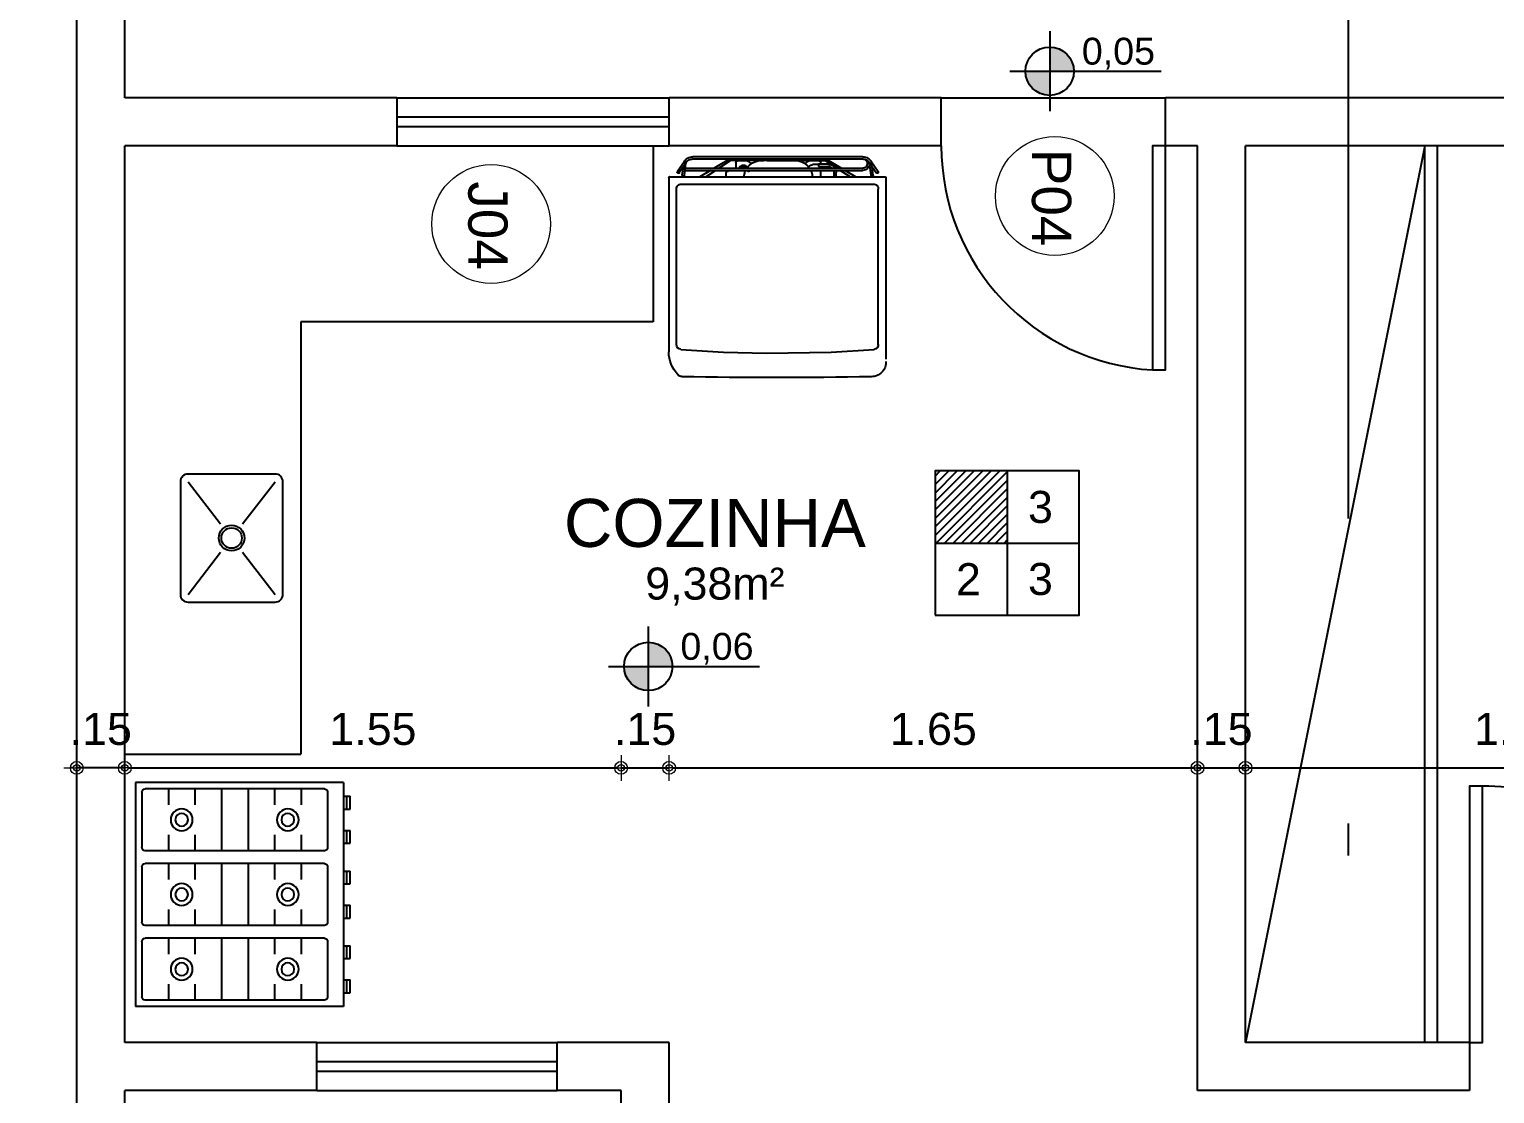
# Model space of a CAD drawing. Header units: millimetres. Extents: x 1540 to 1603, y 509.1 to 598.2.
# Drawn here: x 1545.459 to 1550.036, y 543.748 to 547.072 of the extents above; entities that cross this region are included whole.
import ezdxf
from ezdxf.enums import TextEntityAlignment as Align

# ---------------------------------------------------------------- set-up
doc = ezdxf.new("R2010")
doc.units = ezdxf.units.MM
doc.linetypes.add('DASHDOT2', pattern=[12.7, 6.35, -3.175, 0, -3.175])
for name, color, linetype in [('01', 4, 'Continuous'), ('02', 2, 'Continuous'), ('A-PEN-08', 8, 'Continuous'), ('A-PEN-B', 5, 'Continuous'), ('A-PEN-C', 4, 'Continuous'), ('A-PEN-G', 3, 'Continuous'), ('A-PEN-M', 6, 'Continuous'), ('A-PEN-R', 1, 'Continuous'), ('BANHEIRO', 6, 'Continuous'), ('COZINHA', 6, 'Continuous'), ('L-Texto', 30, 'Continuous'), ('NIVEIS', 1, 'Continuous')]:
    doc.layers.add(name, color=color, linetype=linetype)
doc.layers.add('BLOCOS', color=4, linetype='Continuous', lineweight=9)
doc.layers.add('COTAS', color=53, linetype='Continuous', lineweight=9)
doc.styles.add('CARIMBO_DADOS', font='arial.ttf', dxfattribs={"height": 0.1})
doc.styles.add('REGUA80', font='arial.ttf', dxfattribs={"height": 1})
doc.styles.add('T20', font='PORT2', dxfattribs={"height": 0.2})
doc.styles.add('TEXT', font='arial.ttf')
doc.dimstyles.new('COTAS_EXTERNAS', dxfattribs={"dimtxt": 0.1, "dimasz": 0.01, "dimexe": 0, "dimexo": 0, "dimgap": 0.07, "dimtad": 1, "dimzin": 5, "dimdsep": 46, "dimtxsty": 'CARIMBO_DADOS', "dimblk1": 'CIRCULOS', "dimblk2": 'CIRCULOS', "dimsah": 1, "dimcen": 0, "dimse1": 1, "dimse2": 1, "dimclrd": 8, "dimclre": 8, "dimclrt": 230, "dimadec": 0, "dimazin": 0, "dimtfac": 100, "dimtix": 1, "dimtmove": 2, "dimatfit": 3, "dimldrblk": 'CIRCULOS', "dimfxl": 1, "dimtolj": 1, "dimtzin": 5, "dimarcsym": 0})
doc.dimstyles.get("Standard").update_dxf_attribs({"dimtxt": 0.18, "dimasz": 0.18, "dimexe": 0.18, "dimexo": 0.0625, "dimgap": 0.09, "dimtad": 0, "dimtih": 1, "dimtoh": 1, "dimdec": 4, "dimzin": 0, "dimdsep": 46, "dimtxsty": 'Standard', "dimcen": 0.09, "dimadec": 0, "dimazin": 0, "dimtfac": 1, "dimtdec": 4, "dimtofl": 0, "dimtmove": 0, "dimatfit": 3, "dimfxl": 1, "dimtolj": 1, "dimtzin": 0, "dimarcsym": 0})

# ---------------------------------------------------------------- blocks, each defined once
blk = doc.blocks.new('BRA31TDp')
for p, q in [((0.6752, 0.7629), (0.6704, 0.7634)), ((0.6799, 0.762), (0.6752, 0.7629)), ((0.0568, 0.7392), (0.0568, 0.7407)), ((0.0805, 0.716), (0.0814, 0.7156)), ((0.1803, 0.7137), (0.1812, 0.7156)), ((0.1803, 0.7085), (0.1803, 0.7137)), ((0.4901, 0.7279), (0.4844, 0.726)), ((0.6842, 0.7605), (0.6799, 0.762)), ((0.6884, 0.7586), (0.6842, 0.7605)), ((0.6922, 0.7558), (0.6884, 0.7586)), ((0.6955, 0.7525), (0.6922, 0.7558)), ((0.6984, 0.7492), (0.6955, 0.7525)), ((0.7016, 0.7433), (0.6984, 0.7492)), ((0.7007, 0.7449), (0.7007, 0.7449)), ((0.7016, 0.7433), (0.7235, 0.7118)), ((0.4915, 0.6995), (0.4911, 0.7009)), ((0.492, 0.6981), (0.4915, 0.6995)), ((0.492, 0.6966), (0.492, 0.6981)), ((0.4931, 0.6933), (0.492, 0.6966)), ((0.4925, 0.6952), (0.4925, 0.6952)), ((0.7537, 0.691), (0.7537, 0.103)), ((0, 0.103), (0, 0.0628)), ((0.0265, 0.1115), (0.0265, 0.1115)), ((0.0265, 0.111), (0.0265, 0.1115)), ((0.7537, 0.103), (0.7537, 0.0864)), ((0, 0.0628), (0, 0.0623)), ((0, 0.0628), (0, 0.0628)), ((0, 0.0628), (0, 0.0604)), ((0.1903, 0.0855), (0.0412, 0.0949)), ((0.4144, 0.0822), (0.1903, 0.0855)), ((0.5635, 0.0855), (0.4144, 0.0822)), ((0.7121, 0.0949), (0.5635, 0.0855))]:
    blk.add_line(p, q)
for points in [[(0.0805, 0.7634), (0.0805, 0.7634), (0.0757, 0.7629), (0.071, 0.762), (0.0667, 0.7605), (0.063, 0.7582), (0.0592, 0.7558), (0.0559, 0.7525), (0.053, 0.7487), (0.0506, 0.7444)], [(0.0805, 0.7634), (0.6704, 0.7634)], [(0.053, 0.7487), (0.0275, 0.7118)], [(0.0483, 0.7284), (0.0341, 0.708)], [(0.044, 0.6995), (0.0502, 0.743)], [(0.0506, 0.7444), (0.0506, 0.7444), (0.0502, 0.744), (0.0502, 0.7435), (0.0502, 0.7435), (0.0502, 0.743)], [(0.0511, 0.699), (0.0568, 0.7407)], [(0.0577, 0.7426), (0.0577, 0.7426), (0.0577, 0.7421), (0.0573, 0.7416), (0.0568, 0.7411), (0.0568, 0.7407)], [(0.0568, 0.7392), (0.0568, 0.7392), (0.0573, 0.7345), (0.0587, 0.7302), (0.0611, 0.7265), (0.0639, 0.7227), (0.0672, 0.7198), (0.0715, 0.7179), (0.0757, 0.7165), (0.0805, 0.716)], [(0.0805, 0.7558), (0.0805, 0.7558), (0.0772, 0.7553), (0.0734, 0.7549), (0.0701, 0.7539), (0.0672, 0.752), (0.0644, 0.7501), (0.0615, 0.7482), (0.0596, 0.7454), (0.0577, 0.7426)], [(0.0805, 0.7558), (0.0805, 0.7558), (0.0772, 0.7553), (0.0743, 0.7544), (0.0715, 0.753), (0.0691, 0.7511), (0.0672, 0.7487), (0.0658, 0.7459), (0.0653, 0.743), (0.0648, 0.7397), (0.0648, 0.7397), (0.0653, 0.7364), (0.0658, 0.7336), (0.0672, 0.7307), (0.0691, 0.7279), (0.0715, 0.726), (0.0743, 0.7246), (0.0772, 0.7236), (0.0805, 0.7231)], [(0.6704, 0.7558), (0.0805, 0.7558)], [(0.6951, 0.7231), (0.0805, 0.7231)], [(0.6951, 0.7156), (0.0814, 0.7156)], [(0.1411, 0.7156), (0.1043, 0.6933)], [(0.1244, 0.6933), (0.1586, 0.7156)], [(0.1993, 0.7506), (0.1538, 0.7231)], [(0.1699, 0.7231), (0.2139, 0.752)], [(0.1737, 0.7156), (0.1737, 0.7156), (0.1732, 0.7137), (0.1732, 0.7123), (0.1732, 0.7104), (0.1732, 0.7085)], [(0.2016, 0.7373), (0.2016, 0.7373), (0.1978, 0.7369), (0.1945, 0.7364), (0.1907, 0.7355), (0.1879, 0.7336), (0.1846, 0.7317), (0.1818, 0.7293), (0.1794, 0.7265), (0.177, 0.7231)], [(0.2016, 0.7298), (0.2016, 0.7298), (0.1997, 0.7298), (0.1974, 0.7293), (0.1955, 0.7288), (0.1936, 0.7284), (0.1917, 0.7274), (0.1903, 0.726), (0.1884, 0.7246), (0.1865, 0.7231)], [(0.4385, 0.7497), (0.4385, 0.7497), (0.4314, 0.7501), (0.4248, 0.7506), (0.4182, 0.7511), (0.4115, 0.7511), (0.2172, 0.7511), (0.2106, 0.7506), (0.2039, 0.7501), (0.1968, 0.7497)], [(0.1968, 0.7497), (0.1968, 0.7497), (0.3025, 0.7487), (0.2958, 0.7468), (0.2901, 0.7444), (0.2845, 0.7416), (0.2788, 0.7378), (0.2741, 0.7336), (0.2698, 0.7288), (0.2655, 0.7231)], [(0.412, 0.7506), (0.1993, 0.7506)], [(0.2016, 0.7373), (0.2343, 0.7373)], [(0.2343, 0.7298), (0.2016, 0.7298)], [(0.412, 0.752), (0.2139, 0.752)], [(0.2338, 0.7497), (0.2338, 0.7497), (0.231, 0.7492), (0.2291, 0.7478), (0.2272, 0.7454), (0.2267, 0.7426)], [(0.2267, 0.7426), (0.2267, 0.7373)], [(0.2267, 0.7156), (0.2267, 0.6933)], [(0.2338, 0.7497), (0.2617, 0.7497)], [(0.2485, 0.7373), (0.2343, 0.7373), (0.2343, 0.7298)], [(0.2688, 0.7279), (0.2603, 0.7336), (0.2603, 0.7336), (0.2575, 0.735), (0.2546, 0.7364), (0.2518, 0.7369), (0.2485, 0.7373)], [(0.2613, 0.7156), (0.2613, 0.7156), (0.2603, 0.7137), (0.2594, 0.7118), (0.2589, 0.7099), (0.258, 0.7085), (0.2575, 0.7066), (0.257, 0.7047), (0.2565, 0.7028), (0.2561, 0.7009)], [(0.2795, 0.7383), (0.2783, 0.7402), (0.2764, 0.7426), (0.2745, 0.7449), (0.2722, 0.7463), (0.2698, 0.7478), (0.2674, 0.7487), (0.2646, 0.7497), (0.2617, 0.7497)], [(0.412, 0.752), (0.536, 0.752)], [(0.412, 0.7506), (0.5507, 0.7506)], [(0.4825, 0.7231), (0.4825, 0.7231), (0.4783, 0.7288), (0.474, 0.7336), (0.4688, 0.7378), (0.4636, 0.7416), (0.4579, 0.7444), (0.4518, 0.7468), (0.4451, 0.7487), (0.4385, 0.7497)], [(0.5142, 0.7497), (0.4863, 0.7497), (0.4863, 0.7497), (0.483, 0.7497), (0.4802, 0.7487), (0.4778, 0.7478), (0.4754, 0.7463), (0.4731, 0.7449), (0.4712, 0.7426), (0.4698, 0.7402), (0.4683, 0.7378)], [(0.4825, 0.7156), (0.4792, 0.7137), (0.4792, 0.7137), (0.4792, 0.7137), (0.4787, 0.7137), (0.4783, 0.7137), (0.4783, 0.7137), (0.4783, 0.7137), (0.4769, 0.7137), (0.4754, 0.7137), (0.474, 0.7146), (0.4735, 0.7156)], [(0.5029, 0.7284), (0.5029, 0.7284), (0.501, 0.7317), (0.4982, 0.734), (0.4944, 0.7345), (0.4906, 0.734), (0.4906, 0.734), (0.4877, 0.7326), (0.4854, 0.7302), (0.4844, 0.7269), (0.4844, 0.7231)], [(0.4911, 0.7009), (0.4911, 0.7009), (0.4911, 0.7014), (0.4911, 0.7023), (0.4911, 0.7028), (0.4906, 0.7033), (0.4906, 0.7033), (0.4901, 0.7066), (0.4892, 0.7099), (0.4882, 0.7127), (0.4868, 0.7156)], [(0.4901, 0.7506), (0.4901, 0.752)], [(0.4934, 0.7284), (0.4934, 0.7284), (0.4925, 0.7284), (0.492, 0.7284), (0.4911, 0.7284), (0.4901, 0.7279)], [(0.4934, 0.7284), (0.5081, 0.7284), (0.5081, 0.7231)], [(0.5057, 0.7506), (0.5057, 0.752)], [(0.5204, 0.7426), (0.5204, 0.7426), (0.5199, 0.7454), (0.519, 0.7478), (0.5166, 0.7492), (0.5142, 0.7497)], [(0.5204, 0.7426), (0.5204, 0.7231)], [(0.58, 0.7231), (0.536, 0.752)], [(0.5403, 0.7156), (0.5479, 0.7137)], [(0.554, 0.7075), (0.554, 0.7075), (0.5535, 0.7094), (0.5521, 0.7113), (0.5502, 0.7127), (0.5479, 0.7137)], [(0.5507, 0.7506), (0.5961, 0.7231)], [(0.6255, 0.6933), (0.5914, 0.7156)], [(0.6089, 0.7156), (0.6456, 0.6933)], [(0.6936, 0.7426), (0.6936, 0.7426), (0.6917, 0.7454), (0.6894, 0.7482), (0.6865, 0.7501), (0.6837, 0.752), (0.6809, 0.7539), (0.6775, 0.7549), (0.6742, 0.7553), (0.6704, 0.7558)], [(0.6936, 0.7426), (0.7173, 0.708)], [(0.6941, 0.7407), (0.6941, 0.7407), (0.6936, 0.7411), (0.6936, 0.7416), (0.6936, 0.7421), (0.6936, 0.7426)], [(0.6993, 0.699), (0.6941, 0.7407)], [(0.7069, 0.6995), (0.7031, 0.7284)], [(0.0024, 0.6933), (0.0024, 0.6933), (0.0014, 0.6933), (0.0005, 0.6929), (0, 0.6919), (0, 0.691)], [(0, 0.691), (0, 0.103)], [(0.7514, 0.6933), (0.0014, 0.6933)], [(0.0275, 0.7118), (0.0275, 0.7118), (0.027, 0.7104), (0.027, 0.7094), (0.0275, 0.708), (0.0284, 0.7066), (0.0284, 0.7066), (0.0293, 0.7061), (0.0308, 0.7061), (0.0322, 0.7066), (0.0336, 0.7075), (0.0336, 0.7075), (0.0336, 0.7075), (0.0341, 0.708), (0.0341, 0.708), (0.0341, 0.708)], [(0.7107, 0.6682), (0.0426, 0.6682)], [(0.044, 0.6995), (0.044, 0.6995), (0.0445, 0.6981), (0.0454, 0.6971), (0.0464, 0.6962), (0.0483, 0.6957), (0.0483, 0.6957), (0.0497, 0.6962), (0.0506, 0.6966), (0.0511, 0.6976), (0.0511, 0.699)], [(0.1732, 0.6933), (0.1732, 0.7085)], [(0.1803, 0.6933), (0.1803, 0.7085)], [(0.2561, 0.7009), (0.2561, 0.7009), (0.2561, 0.6995), (0.2561, 0.6981), (0.2556, 0.6966), (0.2556, 0.6933)], [(0.554, 0.6933), (0.554, 0.7075)], [(0.7069, 0.6995), (0.7069, 0.6995), (0.7069, 0.6985), (0.7059, 0.6976), (0.7055, 0.6971), (0.7045, 0.6966), (0.7045, 0.6966), (0.7031, 0.6962), (0.7012, 0.6966), (0.7003, 0.6971), (0.6993, 0.6985), (0.6993, 0.6985), (0.6993, 0.6985), (0.6993, 0.6985), (0.6993, 0.6985), (0.6993, 0.699)], [(0.7173, 0.708), (0.7173, 0.708), (0.7178, 0.7066), (0.7192, 0.7061), (0.7206, 0.7061), (0.7225, 0.7066), (0.7225, 0.7066), (0.7235, 0.7075), (0.7244, 0.7085), (0.7244, 0.7099), (0.7235, 0.7113), (0.7235, 0.7113), (0.7235, 0.7118), (0.7235, 0.7118), (0.7235, 0.7118), (0.7235, 0.7118)], [(0.7514, 0.6933), (0.7523, 0.6933), (0.7523, 0.6933), (0.7528, 0.6933), (0.7533, 0.6929), (0.7537, 0.6924), (0.7537, 0.6919)], [(0.7537, 0.691), (0.7537, 0.691), (0.7537, 0.6919), (0.7533, 0.6929), (0.7523, 0.6933), (0.7514, 0.6933)], [(0.0265, 0.1115), (0.0265, 0.6512)], [(0.7272, 0.1115), (0.7272, 0.6512)]]:
    blk.add_lwpolyline(points)
for centre, radius, start, end in [((0.0426, 0.6521), 0.0161, 90, 183.2732), ((0.7107, 0.6517), 0.0166, 358.3861, 90), ((0.0432, 0.1115), 0.0167, 180, 263.0635), ((0.7106, 0.1115), 0.0166, 275.1275, 0), ((0.051, 0.0511), 0.0511, 177.5341, 270), ((0.6377, 0.0864), 0.116, 315.9981, 0), ((0.3762, 17.318), 17.3211, 268.92446, 271.09792), ((0.7077, 0.0189), 0.0187, 271.0979, 315.9981)]:
    blk.add_arc(centre, radius, start, end)
blk = doc.blocks.new('Fogão03_6')
at = {"layer": '01'}
for p, q in [((-0.33, -0.1029), (-0.28, -0.1029)), ((-0.33, -0.1029), (-0.28, -0.1029)), ((-0.1867, -0.1029), (-0.1367, -0.1029)), ((-0.1867, -0.1029), (-0.1367, -0.1029)), ((-0.0967, -0.1029), (-0.0467, -0.1029)), ((-0.0967, -0.1029), (-0.0467, -0.1029)), ((0.0467, -0.1029), (0.0967, -0.1029)), ((0.0467, -0.1029), (0.0967, -0.1029)), ((0.1367, -0.1029), (0.1867, -0.1029)), ((0.1367, -0.1029), (0.1867, -0.1029)), ((0.28, -0.1029), (0.33, -0.1029)), ((0.28, -0.1029), (0.33, -0.1029)), ((-0.33, -0.1857), (-0.28, -0.1857)), ((-0.33, -0.1857), (-0.28, -0.1857)), ((-0.1867, -0.1857), (-0.1367, -0.1857)), ((-0.1867, -0.1857), (-0.1367, -0.1857)), ((-0.0967, -0.1857), (-0.0467, -0.1857)), ((-0.0967, -0.1857), (-0.0467, -0.1857)), ((0.0467, -0.1857), (0.0967, -0.1857)), ((0.0467, -0.1857), (0.0967, -0.1857)), ((0.1367, -0.1857), (0.1867, -0.1857)), ((0.1367, -0.1857), (0.1867, -0.1857)), ((0.28, -0.1857), (0.33, -0.1857)), ((0.28, -0.1857), (0.33, -0.1857)), ((-0.33, -0.2686), (-0.1367, -0.2686)), ((-0.33, -0.2686), (-0.1367, -0.2686)), ((-0.0967, -0.2686), (0.0967, -0.2686)), ((-0.0967, -0.2686), (0.0967, -0.2686)), ((0.1367, -0.2686), (0.33, -0.2686)), ((0.1367, -0.2686), (0.33, -0.2686)), ((-0.33, -0.3514), (-0.1367, -0.3514)), ((-0.33, -0.3514), (-0.1367, -0.3514)), ((-0.0967, -0.3514), (0.0967, -0.3514)), ((-0.0967, -0.3514), (0.0967, -0.3514)), ((0.1367, -0.3514), (0.33, -0.3514)), ((0.1367, -0.3514), (0.33, -0.3514)), ((-0.33, -0.4343), (-0.28, -0.4343)), ((-0.33, -0.4343), (-0.28, -0.4343)), ((-0.1867, -0.4343), (-0.1367, -0.4343)), ((-0.1867, -0.4343), (-0.1367, -0.4343)), ((-0.0967, -0.4343), (-0.0467, -0.4343)), ((-0.0967, -0.4343), (-0.0467, -0.4343)), ((0.0467, -0.4343), (0.0967, -0.4343)), ((0.0467, -0.4343), (0.0967, -0.4343)), ((0.1367, -0.4343), (0.1867, -0.4343)), ((0.1367, -0.4343), (0.1867, -0.4343)), ((0.28, -0.4343), (0.33, -0.4343)), ((0.28, -0.4343), (0.33, -0.4343)), ((-0.33, -0.5171), (-0.28, -0.5171)), ((-0.33, -0.5171), (-0.28, -0.5171)), ((-0.1867, -0.5171), (-0.1367, -0.5171)), ((-0.1867, -0.5171), (-0.1367, -0.5171)), ((-0.0967, -0.5171), (-0.0467, -0.5171)), ((-0.0967, -0.5171), (-0.0467, -0.5171)), ((0.0467, -0.5171), (0.0967, -0.5171)), ((0.0467, -0.5171), (0.0967, -0.5171)), ((0.1367, -0.5171), (0.1867, -0.5171)), ((0.1367, -0.5171), (0.1867, -0.5171)), ((0.28, -0.5171), (0.33, -0.5171)), ((0.28, -0.5171), (0.33, -0.5171)), ((-0.3068, -0.65), (-0.3068, -0.67)), ((-0.3068, -0.65), (-0.3068, -0.67)), ((-0.2669, -0.66), (-0.3068, -0.66)), ((-0.2669, -0.66), (-0.3068, -0.66)), ((-0.2669, -0.67), (-0.3068, -0.67)), ((-0.2669, -0.67), (-0.3068, -0.67)), ((-0.2669, -0.65), (-0.2669, -0.67)), ((-0.2669, -0.65), (-0.2669, -0.67)), ((-0.1998, -0.65), (-0.1998, -0.67)), ((-0.1998, -0.65), (-0.1998, -0.67)), ((-0.1599, -0.66), (-0.1998, -0.66)), ((-0.1599, -0.66), (-0.1998, -0.66)), ((-0.1599, -0.67), (-0.1998, -0.67)), ((-0.1599, -0.67), (-0.1998, -0.67)), ((-0.1599, -0.65), (-0.1599, -0.67)), ((-0.1599, -0.65), (-0.1599, -0.67)), ((-0.0734, -0.65), (-0.0734, -0.67)), ((-0.0734, -0.65), (-0.0734, -0.67)), ((-0.0335, -0.66), (-0.0734, -0.66)), ((-0.0335, -0.66), (-0.0734, -0.66)), ((-0.0335, -0.67), (-0.0734, -0.67)), ((-0.0335, -0.67), (-0.0734, -0.67)), ((-0.0335, -0.65), (-0.0335, -0.67)), ((-0.0335, -0.65), (-0.0335, -0.67)), ((0.0335, -0.65), (0.0335, -0.67)), ((0.0335, -0.65), (0.0335, -0.67)), ((0.0734, -0.66), (0.0335, -0.66)), ((0.0734, -0.66), (0.0335, -0.66)), ((0.0734, -0.67), (0.0335, -0.67)), ((0.0734, -0.67), (0.0335, -0.67)), ((0.0734, -0.65), (0.0734, -0.67)), ((0.0734, -0.65), (0.0734, -0.67)), ((0.1599, -0.65), (0.1599, -0.67)), ((0.1599, -0.65), (0.1599, -0.67)), ((0.1998, -0.66), (0.1599, -0.66)), ((0.1998, -0.66), (0.1599, -0.66)), ((0.1998, -0.67), (0.1599, -0.67)), ((0.1998, -0.67), (0.1599, -0.67)), ((0.1998, -0.65), (0.1998, -0.67)), ((0.1998, -0.65), (0.1998, -0.67)), ((0.2669, -0.65), (0.2669, -0.67)), ((0.2669, -0.65), (0.2669, -0.67)), ((0.3067, -0.66), (0.2669, -0.66)), ((0.3067, -0.66), (0.2669, -0.66)), ((0.3067, -0.67), (0.2669, -0.67)), ((0.3067, -0.67), (0.2669, -0.67)), ((0.3067, -0.65), (0.3067, -0.67)), ((0.3067, -0.65), (0.3067, -0.67))]:
    blk.add_line(p, q, dxfattribs=at)
for centre, radius in [((-0.2333, -0.1443), 0.0341), ((-0.2333, -0.1443), 0.0341), ((-0.2333, -0.1443), 0.02), ((-0.2333, -0.1443), 0.02), ((0, -0.1443), 0.0341), ((0, -0.1443), 0.0341), ((0, -0.1443), 0.02), ((0, -0.1443), 0.02), ((0.2333, -0.1443), 0.0341), ((0.2333, -0.1443), 0.0341), ((0.2333, -0.1443), 0.02), ((0.2333, -0.1443), 0.02), ((-0.2333, -0.4757), 0.0341), ((-0.2333, -0.4757), 0.0341), ((-0.2333, -0.4757), 0.02), ((-0.2333, -0.4757), 0.02), ((0, -0.4757), 0.0341), ((0, -0.4757), 0.0341), ((0, -0.4757), 0.02), ((0, -0.4757), 0.02), ((0.2333, -0.4757), 0.0341), ((0.2333, -0.4757), 0.0341), ((0.2333, -0.4757), 0.02), ((0.2333, -0.4757), 0.02)]:
    blk.add_circle(centre, radius, dxfattribs=at)
at = {"layer": '02'}
for p, q in [((-0.35, -0.65), (-0.35, 0)), ((-0.35, 0), (0.35, 0)), ((-0.35, 0), (0.35, 0)), ((-0.35, -0.65), (-0.35, 0)), ((-0.33, -0.59), (-0.33, -0.03)), ((-0.33, -0.59), (-0.33, -0.03)), ((-0.32, -0.02), (-0.1467, -0.02)), ((-0.32, -0.02), (-0.1467, -0.02)), ((-0.1367, -0.59), (-0.1367, -0.03)), ((-0.1367, -0.59), (-0.1367, -0.03)), ((-0.0967, -0.59), (-0.0967, -0.03)), ((-0.0967, -0.59), (-0.0967, -0.03)), ((-0.0867, -0.02), (0.0867, -0.02)), ((-0.0867, -0.02), (0.0867, -0.02)), ((0.0967, -0.59), (0.0967, -0.03)), ((0.0967, -0.59), (0.0967, -0.03)), ((0.1367, -0.59), (0.1367, -0.03)), ((0.1367, -0.59), (0.1367, -0.03)), ((0.1467, -0.02), (0.32, -0.02)), ((0.1467, -0.02), (0.32, -0.02)), ((0.33, -0.59), (0.33, -0.03)), ((0.33, -0.59), (0.33, -0.03)), ((0.35, -0.65), (0.35, 0)), ((0.35, -0.65), (0.35, 0)), ((-0.32, -0.6), (-0.1467, -0.6)), ((-0.32, -0.6), (-0.1467, -0.6)), ((-0.0867, -0.6), (0.0867, -0.6)), ((-0.0867, -0.6), (0.0867, -0.6)), ((0.1467, -0.6), (0.32, -0.6)), ((0.1467, -0.6), (0.32, -0.6)), ((-0.35, -0.65), (0.35, -0.65)), ((-0.35, -0.65), (0.35, -0.65))]:
    blk.add_line(p, q, dxfattribs=at)
for centre, start, end in [((-0.32, -0.03), 89.9995, 179.9996), ((-0.32, -0.03), 89.9995, 179.9996), ((-0.1467, -0.03), 359.9996, 89.9995), ((-0.1467, -0.03), 359.9996, 89.9995), ((-0.0867, -0.03), 89.9995, 179.9996), ((-0.0867, -0.03), 89.9995, 179.9996), ((0.0867, -0.03), 359.9996, 89.9995), ((0.0867, -0.03), 359.9996, 89.9995), ((0.1467, -0.03), 89.9995, 179.9996), ((0.1467, -0.03), 89.9995, 179.9996), ((0.32, -0.03), 359.9996, 89.9995), ((0.32, -0.03), 359.9996, 89.9995), ((-0.32, -0.59), 179.9996, 269.9995), ((-0.32, -0.59), 179.9996, 269.9995), ((-0.1467, -0.59), 269.9995, 359.9996), ((-0.1467, -0.59), 269.9995, 359.9996), ((-0.0867, -0.59), 179.9996, 269.9995), ((-0.0867, -0.59), 179.9996, 269.9995), ((0.0867, -0.59), 269.9995, 359.9996), ((0.0867, -0.59), 269.9995, 359.9996), ((0.1467, -0.59), 179.9996, 269.9995), ((0.1467, -0.59), 179.9996, 269.9995), ((0.32, -0.59), 269.9995, 359.9996), ((0.32, -0.59), 269.9995, 359.9996)]:
    blk.add_arc(centre, 0.01, start, end, dxfattribs=at)
blk = doc.blocks.new('pp')
at = {"layer": '01'}
for p, q in [((3701.2338, 249.4487), (3701.3355, 249.317)), ((3701.404, 249.317), (3701.5058, 249.4487)), ((3701.2338, 249.0967), (3701.3355, 249.2284)), ((3701.404, 249.2284), (3701.5058, 249.0967))]:
    blk.add_line(p, q, dxfattribs=at)
for radius in [0.04, 0.032]:
    blk.add_circle((3701.3698, 249.2727), radius, dxfattribs=at)
at = {"layer": '02', "flags": 128}
blk.add_lwpolyline([(3701.2098, 249.4487), (3701.2098, 249.0967, 0.414214), (3701.2338, 249.0727), (3701.5058, 249.0727, 0.414214), (3701.5298, 249.0967), (3701.5298, 249.4487, 0.414214), (3701.5058, 249.4727), (3701.2338, 249.4727, 0.414214)], format="xyb", close=True, dxfattribs=at)
blk = doc.blocks.new('CIRCULOS')
at = {"layer": 'COTAS'}
for p, q in [((-4, 0), (4, 0)), ((0, 4), (0, -4))]:
    blk.add_line(p, q, dxfattribs=at)
for radius in [2, 1]:
    blk.add_circle((0, 0), radius, dxfattribs=at)
blk = doc.blocks.new('*D413')
at = {"layer": 'A-PEN-08', "color": 8, "lineweight": -2, "ltscale": 0.05}
blk.add_line((1545.2878, 549.8479), (1545.2878, 546.8679), dxfattribs=at)
at = {"layer": 'Defpoints', "color": 0, "ltscale": 0.05}
for p in [(1545.7574, 549.8579), (1545.2878, 546.8579), (1545.7574, 546.8579)]:
    blk.add_point(p, dxfattribs=at)
at = {"layer": 'A-PEN-08', "color": 8, "lineweight": -2, "ltscale": 0.05, "xscale": 0.01, "yscale": 0.01, "zscale": 0.01}
for p, rotation in [((1545.2878, 549.8579), 90), ((1545.2878, 546.8579), 270)]:
    blk.add_blockref('CIRCULOS', p, dxfattribs=dict(at, rotation=rotation))
at = {"layer": 'A-PEN-08', "color": 230, "ltscale": 0.05, "insert": (1545.1667, 548.3579), "char_height": 0.1, "attachment_point": 5, "rotation": 90, "style": 'CARIMBO_DADOS'}
blk.add_mtext('\\A1;3.00', dxfattribs=at)
blk = doc.blocks.new('*D414')
at = {"layer": 'A-PEN-08', "color": 8, "lineweight": -2, "ltscale": 0.05}
for p, q in [((1545.2878, 546.8679), (1545.2878, 546.8779)), ((1545.2878, 546.8579), (1545.2878, 546.7079)), ((1545.2878, 546.6979), (1545.2878, 546.6879))]:
    blk.add_line(p, q, dxfattribs=at)
at = {"layer": 'Defpoints', "color": 0, "ltscale": 0.05}
for p in [(1545.7574, 546.8579), (1545.2878, 546.7079), (1545.7574, 546.7079)]:
    blk.add_point(p, dxfattribs=at)
at = {"layer": 'A-PEN-08', "color": 8, "lineweight": -2, "ltscale": 0.05, "xscale": 0.01, "yscale": 0.01, "zscale": 0.01}
for p, rotation in [((1545.2878, 546.8579), 270), ((1545.2878, 546.7079), 90)]:
    blk.add_blockref('CIRCULOS', p, dxfattribs=dict(at, rotation=rotation))
at = {"layer": 'A-PEN-08', "color": 230, "ltscale": 0.05, "insert": (1545.1667, 546.7829), "char_height": 0.1, "attachment_point": 5, "rotation": 90, "style": 'CARIMBO_DADOS'}
blk.add_mtext('\\A1;.15', dxfattribs=at)
blk = doc.blocks.new('*D415')
at = {"layer": 'A-PEN-08', "color": 8, "lineweight": -2, "ltscale": 0.05}
blk.add_line((1545.2878, 546.6979), (1545.2878, 543.9179), dxfattribs=at)
at = {"layer": 'Defpoints', "color": 0, "ltscale": 0.05}
for p in [(1545.7574, 546.7079), (1545.2878, 543.9079), (1545.7574, 543.9079)]:
    blk.add_point(p, dxfattribs=at)
at = {"layer": 'A-PEN-08', "color": 8, "lineweight": -2, "ltscale": 0.05, "xscale": 0.01, "yscale": 0.01, "zscale": 0.01}
for p, rotation in [((1545.2878, 546.7079), 90), ((1545.2878, 543.9079), 270)]:
    blk.add_blockref('CIRCULOS', p, dxfattribs=dict(at, rotation=rotation))
at = {"layer": 'A-PEN-08', "color": 230, "ltscale": 0.05, "insert": (1545.1667, 545.3079), "char_height": 0.1, "attachment_point": 5, "rotation": 90, "style": 'CARIMBO_DADOS'}
blk.add_mtext('\\A1;2.80', dxfattribs=at)
blk = doc.blocks.new('*D422')
at = {"layer": 'A-PEN-08', "color": 8, "lineweight": -2, "ltscale": 0.05}
for p, q in [((1549.0974, 549.5667), (1549.0874, 549.5667)), ((1549.1074, 549.5667), (1549.2574, 549.5667)), ((1549.2674, 549.5667), (1549.2774, 549.5667))]:
    blk.add_line(p, q, dxfattribs=at)
at = {"layer": 'Defpoints', "color": 0, "ltscale": 0.05}
for p in [(1549.2574, 549.5667), (1549.1074, 546.7079), (1549.2574, 546.7079)]:
    blk.add_point(p, dxfattribs=at)
at = {"layer": 'A-PEN-08', "color": 8, "lineweight": -2, "ltscale": 0.05, "xscale": 0.01, "yscale": 0.01, "zscale": 0.01}
blk.add_blockref('CIRCULOS', (1549.1074, 549.5667), dxfattribs=at)
at = {"layer": 'A-PEN-08', "color": 8, "lineweight": -2, "ltscale": 0.05, "xscale": 0.01, "yscale": 0.01, "zscale": 0.01, "rotation": 180}
blk.add_blockref('CIRCULOS', (1549.2574, 549.5667), dxfattribs=at)
at = {"layer": 'A-PEN-08', "color": 230, "ltscale": 0.05, "insert": (1549.1824, 549.6878), "char_height": 0.1, "attachment_point": 5, "style": 'CARIMBO_DADOS'}
blk.add_mtext('\\A1;.15', dxfattribs=at)
blk = doc.blocks.new('*D423')
at = {"layer": 'A-PEN-08', "color": 8, "lineweight": -2, "ltscale": 0.05}
blk.add_line((1549.2674, 549.5667), (1552.4474, 549.5667), dxfattribs=at)
at = {"layer": 'Defpoints', "color": 0, "ltscale": 0.05}
for p in [(1552.4574, 549.8579), (1552.4574, 549.5667), (1549.2574, 546.7079)]:
    blk.add_point(p, dxfattribs=at)
at = {"layer": 'A-PEN-08', "color": 8, "lineweight": -2, "ltscale": 0.05, "xscale": 0.01, "yscale": 0.01, "zscale": 0.01, "rotation": 180}
blk.add_blockref('CIRCULOS', (1549.2574, 549.5667), dxfattribs=at)
at = {"layer": 'A-PEN-08', "color": 8, "lineweight": -2, "ltscale": 0.05, "xscale": 0.01, "yscale": 0.01, "zscale": 0.01}
blk.add_blockref('CIRCULOS', (1552.4574, 549.5667), dxfattribs=at)
at = {"layer": 'A-PEN-08', "color": 230, "ltscale": 0.05, "insert": (1550.8574, 549.6878), "char_height": 0.1, "attachment_point": 5, "style": 'CARIMBO_DADOS'}
blk.add_mtext('\\A1;3.20', dxfattribs=at)
blk = doc.blocks.new('*D336')
at = {"layer": 'A-PEN-08', "color": 8, "lineweight": -2, "ltscale": 0.05}
blk.add_line((1547.6674, 549.5667), (1549.0974, 549.5667), dxfattribs=at)
at = {"layer": 'Defpoints', "color": 0, "ltscale": 0.05}
for p in [(1547.6574, 549.8579), (1549.1074, 549.5667), (1549.1074, 546.7079)]:
    blk.add_point(p, dxfattribs=at)
at = {"layer": 'A-PEN-08', "color": 8, "lineweight": -2, "ltscale": 0.05, "xscale": 0.01, "yscale": 0.01, "zscale": 0.01, "rotation": 180}
blk.add_blockref('CIRCULOS', (1547.6574, 549.5667), dxfattribs=at)
at = {"layer": 'A-PEN-08', "color": 8, "lineweight": -2, "ltscale": 0.05, "xscale": 0.01, "yscale": 0.01, "zscale": 0.01}
blk.add_blockref('CIRCULOS', (1549.1074, 549.5667), dxfattribs=at)
at = {"layer": 'A-PEN-08', "color": 230, "ltscale": 0.05, "insert": (1548.3824, 549.6878), "char_height": 0.1, "attachment_point": 5, "style": 'CARIMBO_DADOS'}
blk.add_mtext('\\A1;1.45', dxfattribs=at)
blk = doc.blocks.new('cotas')
at = {"layer": 'L-Texto'}
h = blk.add_hatch(color=6, dxfattribs=at)
h.paths.add_polyline_path([(0.135, 0, 0.414214), (0, 0.135), (0, 0)])
h.paths.add_polyline_path([(0, 0), (-0.135, 0, 0.414214), (0, -0.135)])
for p, q in [((0, 0.2226), (0, -0.2226)), ((-0.2226, 0), (0.621, 0))]:
    blk.add_line(p, q, dxfattribs=at)
blk.add_circle((0, 0), 0.135, dxfattribs=at)
at = {"layer": 'L-Texto', "color": 6, "style": 'T20'}
blk.add_attdef('COTA', (0.1674, 0.0378), '', height=0.15, dxfattribs=at)
blk = doc.blocks.new('*D378')
at = {"layer": 'BANHEIRO', "color": 8, "lineweight": -2, "ltscale": 0.05}
blk.add_line((1545.7674, 544.7651), (1547.2974, 544.7651), dxfattribs=at)
at = {"layer": 'Defpoints', "color": 0, "ltscale": 0.05}
for p in [(1547.3074, 544.7651), (1545.7574, 543.9079), (1547.3074, 543.7579)]:
    blk.add_point(p, dxfattribs=at)
at = {"layer": 'BANHEIRO', "color": 8, "lineweight": -2, "ltscale": 0.05, "xscale": 0.01, "yscale": 0.01, "zscale": 0.01, "rotation": 180}
blk.add_blockref('CIRCULOS', (1545.7574, 544.7651), dxfattribs=at)
at = {"layer": 'BANHEIRO', "color": 8, "lineweight": -2, "ltscale": 0.05, "xscale": 0.01, "yscale": 0.01, "zscale": 0.01}
blk.add_blockref('CIRCULOS', (1547.3074, 544.7651), dxfattribs=at)
at = {"layer": 'BANHEIRO', "color": 230, "ltscale": 0.05, "insert": (1546.5324, 544.8862), "char_height": 0.1, "attachment_point": 5, "style": 'CARIMBO_DADOS'}
blk.add_mtext('\\A1;1.55', dxfattribs=at)
blk = doc.blocks.new('*D379')
at = {"layer": 'BANHEIRO', "color": 8, "lineweight": -2, "ltscale": 0.05}
for p, q in [((1547.2974, 544.7651), (1547.2874, 544.7651)), ((1547.3074, 544.7651), (1547.4574, 544.7651)), ((1547.4674, 544.7651), (1547.4774, 544.7651))]:
    blk.add_line(p, q, dxfattribs=at)
at = {"layer": 'Defpoints', "color": 0, "ltscale": 0.05}
for p in [(1547.4574, 544.7651), (1547.4574, 543.9079), (1547.3074, 543.7579)]:
    blk.add_point(p, dxfattribs=at)
at = {"layer": 'BANHEIRO', "color": 8, "lineweight": -2, "ltscale": 0.05, "xscale": 0.01, "yscale": 0.01, "zscale": 0.01}
blk.add_blockref('CIRCULOS', (1547.3074, 544.7651), dxfattribs=at)
at = {"layer": 'BANHEIRO', "color": 8, "lineweight": -2, "ltscale": 0.05, "xscale": 0.01, "yscale": 0.01, "zscale": 0.01, "rotation": 180}
blk.add_blockref('CIRCULOS', (1547.4574, 544.7651), dxfattribs=at)
at = {"layer": 'BANHEIRO', "color": 230, "ltscale": 0.05, "insert": (1547.3824, 544.8862), "char_height": 0.1, "attachment_point": 5, "style": 'CARIMBO_DADOS'}
blk.add_mtext('\\A1;.15', dxfattribs=at)
blk = doc.blocks.new('*D380')
at = {"layer": 'BANHEIRO', "color": 8, "lineweight": -2, "ltscale": 0.05}
blk.add_line((1547.4674, 544.7651), (1549.0974, 544.7651), dxfattribs=at)
at = {"layer": 'Defpoints', "color": 0, "ltscale": 0.05}
for p in [(1549.1074, 544.7651), (1547.4574, 543.9079), (1549.1074, 543.7579)]:
    blk.add_point(p, dxfattribs=at)
at = {"layer": 'BANHEIRO', "color": 8, "lineweight": -2, "ltscale": 0.05, "xscale": 0.01, "yscale": 0.01, "zscale": 0.01, "rotation": 180}
blk.add_blockref('CIRCULOS', (1547.4574, 544.7651), dxfattribs=at)
at = {"layer": 'BANHEIRO', "color": 8, "lineweight": -2, "ltscale": 0.05, "xscale": 0.01, "yscale": 0.01, "zscale": 0.01}
blk.add_blockref('CIRCULOS', (1549.1074, 544.7651), dxfattribs=at)
at = {"layer": 'BANHEIRO', "color": 230, "ltscale": 0.05, "insert": (1548.2824, 544.8862), "char_height": 0.1, "attachment_point": 5, "style": 'CARIMBO_DADOS'}
blk.add_mtext('\\A1;1.65', dxfattribs=at)
blk = doc.blocks.new('*D381')
at = {"layer": 'BANHEIRO', "color": 8, "lineweight": -2, "ltscale": 0.05}
for p, q in [((1549.0974, 544.7651), (1549.0874, 544.7651)), ((1549.1074, 544.7651), (1549.2574, 544.7651)), ((1549.2674, 544.7651), (1549.2774, 544.7651))]:
    blk.add_line(p, q, dxfattribs=at)
at = {"layer": 'Defpoints', "color": 0, "ltscale": 0.05}
for p in [(1549.2574, 544.7651), (1549.2574, 543.9079), (1549.1074, 543.7579)]:
    blk.add_point(p, dxfattribs=at)
at = {"layer": 'BANHEIRO', "color": 8, "lineweight": -2, "ltscale": 0.05, "xscale": 0.01, "yscale": 0.01, "zscale": 0.01}
blk.add_blockref('CIRCULOS', (1549.1074, 544.7651), dxfattribs=at)
at = {"layer": 'BANHEIRO', "color": 8, "lineweight": -2, "ltscale": 0.05, "xscale": 0.01, "yscale": 0.01, "zscale": 0.01, "rotation": 180}
blk.add_blockref('CIRCULOS', (1549.2574, 544.7651), dxfattribs=at)
at = {"layer": 'BANHEIRO', "color": 230, "ltscale": 0.05, "insert": (1549.1824, 544.8862), "char_height": 0.1, "attachment_point": 5, "style": 'CARIMBO_DADOS'}
blk.add_mtext('\\A1;.15', dxfattribs=at)
blk = doc.blocks.new('*D382')
at = {"layer": 'BANHEIRO', "color": 8, "lineweight": -2, "ltscale": 0.05}
blk.add_line((1549.2674, 544.7651), (1550.9474, 544.7651), dxfattribs=at)
at = {"layer": 'Defpoints', "color": 0, "ltscale": 0.05}
for p in [(1550.9574, 544.7651), (1549.2574, 543.9079), (1550.9574, 543.7579)]:
    blk.add_point(p, dxfattribs=at)
at = {"layer": 'BANHEIRO', "color": 8, "lineweight": -2, "ltscale": 0.05, "xscale": 0.01, "yscale": 0.01, "zscale": 0.01, "rotation": 180}
blk.add_blockref('CIRCULOS', (1549.2574, 544.7651), dxfattribs=at)
at = {"layer": 'BANHEIRO', "color": 8, "lineweight": -2, "ltscale": 0.05, "xscale": 0.01, "yscale": 0.01, "zscale": 0.01}
blk.add_blockref('CIRCULOS', (1550.9574, 544.7651), dxfattribs=at)
at = {"layer": 'BANHEIRO', "color": 230, "ltscale": 0.05, "insert": (1550.1074, 544.8862), "char_height": 0.1, "attachment_point": 5, "style": 'CARIMBO_DADOS'}
blk.add_mtext('\\A1;1.70', dxfattribs=at)
blk = doc.blocks.new('*D538')
at = {"layer": 'A-PEN-B', "color": 8, "lineweight": -2, "ltscale": 0.05}
blk.add_line((1544.9532, 549.9979), (1544.9532, 525.0179), dxfattribs=at)
at = {"layer": 'Defpoints', "color": 0, "ltscale": 0.05}
for p in [(1545.6074, 550.0079), (1544.9532, 525.0079), (1545.6074, 525.0079)]:
    blk.add_point(p, dxfattribs=at)
at = {"layer": 'A-PEN-B', "color": 8, "lineweight": -2, "ltscale": 0.05, "xscale": 0.01, "yscale": 0.01, "zscale": 0.01}
for p, rotation in [((1544.9532, 550.0079), 90), ((1544.9532, 525.0079), 270)]:
    blk.add_blockref('CIRCULOS', p, dxfattribs=dict(at, rotation=rotation))
at = {"layer": 'A-PEN-B', "color": 230, "ltscale": 0.05, "insert": (1544.8322, 537.5079), "char_height": 0.1, "attachment_point": 5, "rotation": 90, "style": 'CARIMBO_DADOS'}
blk.add_mtext('\\A1;25.00', dxfattribs=at)
blk = doc.blocks.new('*D539')
at = {"layer": 'A-PEN-B', "color": 8, "lineweight": -2, "ltscale": 0.05}
for p, q in [((1545.5974, 544.7651), (1545.5874, 544.7651)), ((1545.7574, 544.7651), (1545.6074, 544.7651)), ((1545.7674, 544.7651), (1545.7774, 544.7651))]:
    blk.add_line(p, q, dxfattribs=at)
at = {"layer": 'Defpoints', "color": 0, "ltscale": 0.05}
for p in [(1545.6074, 544.7694), (1545.6074, 544.7651), (1545.7574, 543.9079)]:
    blk.add_point(p, dxfattribs=at)
at = {"layer": 'A-PEN-B', "color": 8, "lineweight": -2, "ltscale": 0.05, "xscale": 0.01, "yscale": 0.01, "zscale": 0.01}
blk.add_blockref('CIRCULOS', (1545.6074, 544.7651), dxfattribs=at)
at = {"layer": 'A-PEN-B', "color": 8, "lineweight": -2, "ltscale": 0.05, "xscale": 0.01, "yscale": 0.01, "zscale": 0.01, "rotation": 180}
blk.add_blockref('CIRCULOS', (1545.7574, 544.7651), dxfattribs=at)
at = {"layer": 'A-PEN-B', "color": 230, "ltscale": 0.05, "insert": (1545.6824, 544.8862), "char_height": 0.1, "attachment_point": 5, "style": 'CARIMBO_DADOS'}
blk.add_mtext('\\A1;.15', dxfattribs=at)
blk = doc.blocks.new('*D628')
at = {"layer": 'A-PEN-B', "color": 8, "lineweight": -2}
for p, q in [((1545.2878, 543.9179), (1545.2878, 543.9279)), ((1545.2878, 543.9079), (1545.2878, 543.7579)), ((1545.2878, 543.7479), (1545.2878, 543.7379))]:
    blk.add_line(p, q, dxfattribs=at)
at = {"layer": 'Defpoints', "color": 0}
for p in [(1545.7574, 543.9079), (1545.2878, 543.7579), (1545.7574, 543.7579)]:
    blk.add_point(p, dxfattribs=at)
at = {"layer": 'A-PEN-B', "color": 8, "lineweight": -2, "xscale": 0.01, "yscale": 0.01, "zscale": 0.01}
for p, rotation in [((1545.2878, 543.9079), 270), ((1545.2878, 543.7579), 90)]:
    blk.add_blockref('CIRCULOS', p, dxfattribs=dict(at, rotation=rotation))
at = {"layer": 'A-PEN-B', "color": 230, "insert": (1545.1667, 543.8329), "char_height": 0.1, "attachment_point": 5, "rotation": 90, "style": 'CARIMBO_DADOS'}
blk.add_mtext('\\A1;.15', dxfattribs=at)
blk = doc.blocks.new('*D629')
at = {"layer": 'A-PEN-B', "color": 8, "lineweight": -2}
blk.add_line((1545.2878, 543.7479), (1545.2878, 538.068), dxfattribs=at)
at = {"layer": 'Defpoints', "color": 0}
for p in [(1545.7574, 543.7579), (1545.2878, 538.058), (1545.2878, 538.058)]:
    blk.add_point(p, dxfattribs=at)
at = {"layer": 'A-PEN-B', "color": 8, "lineweight": -2, "xscale": 0.01, "yscale": 0.01, "zscale": 0.01}
for p, rotation in [((1545.2878, 543.7579), 90), ((1545.2878, 538.058), 270)]:
    blk.add_blockref('CIRCULOS', p, dxfattribs=dict(at, rotation=rotation))
at = {"layer": 'A-PEN-B', "color": 230, "insert": (1545.1667, 540.908), "char_height": 0.1, "attachment_point": 5, "rotation": 90, "style": 'CARIMBO_DADOS'}
blk.add_mtext('\\A1;5.70', dxfattribs=at)

msp = doc.modelspace()

# ---------------------------------------------------------------- hatches: boundary and pattern name
h = msp.add_hatch()
h.set_pattern_fill('ANSI31', color=230, scale=0.15, style=0)
h.set_pattern_definition([(45, (-986.254839, -186.672559), (-0.01325825215, 0.01325825215), [])])
h.paths.add_polyline_path([(1548.2885, 545.6923), (1548.2885, 545.4673), (1548.5135, 545.4673), (1548.5135, 545.6923)])

# ---------------------------------------------------------------- linework, layer by layer
at = {"color": 230}
for p, q in [((1548.5135, 545.6923), (1548.5135, 545.2423)), ((1548.2885, 545.4673), (1548.7385, 545.4673))]:
    msp.add_line(p, q, dxfattribs=at)
msp.add_lwpolyline([(1548.2885, 545.2423), (1548.7385, 545.2423), (1548.7385, 545.6923), (1548.2885, 545.6923)], close=True, dxfattribs=at)
at = {"layer": 'A-PEN-B', "ltscale": 0.05}
for p, q in [((1545.6074, 525.0079), (1545.6074, 550.0079)), ((1545.7574, 546.8579), (1545.7574, 549.8579)), ((1545.6074, 543.7579), (1545.6074, 546.8579)), ((1546.6074, 546.8579), (1545.7574, 546.8579)), ((1546.6074, 546.8579), (1546.6074, 546.7079)), ((1548.3074, 546.8579), (1547.4574, 546.8579)), ((1547.4574, 546.7079), (1547.4574, 546.8579)), ((1548.3074, 546.7079), (1548.3074, 546.8579)), ((1550.1074, 546.8579), (1549.0074, 546.8579)), ((1549.0074, 546.7079), (1549.0074, 546.8579)), ((1545.7574, 543.9079), (1545.7574, 546.7079)), ((1546.6074, 546.7079), (1545.7574, 546.7079)), ((1545.7574, 543.9079), (1545.7574, 546.7079)), ((1548.3074, 546.7079), (1547.4574, 546.7079)), ((1549.1074, 546.7079), (1549.0074, 546.7079)), ((1549.1074, 543.7579), (1549.1074, 546.7079)), ((1549.2574, 543.9079), (1549.2574, 546.7079)), ((1550.1074, 546.7079), (1549.2574, 546.7079)), ((1546.3574, 543.9079), (1545.7574, 543.9079)), ((1546.3574, 543.7579), (1546.3574, 543.9079)), ((1547.4574, 543.9079), (1547.1074, 543.9079)), ((1547.1074, 543.7579), (1547.1074, 543.9079)), ((1547.4574, 543.4429), (1547.4574, 543.9079)), ((1549.9574, 543.9079), (1549.2574, 543.9079)), ((1549.9574, 543.9079), (1549.9574, 543.7579)), ((1545.7574, 525.1579), (1545.7574, 543.7579)), ((1546.3574, 543.7579), (1545.7574, 543.7579)), ((1547.3074, 543.7579), (1547.1074, 543.7579)), ((1547.3074, 543.4429), (1547.3074, 543.7579)), ((1549.9574, 543.7579), (1549.1074, 543.7579))]:
    msp.add_line(p, q, dxfattribs=at)
at = {"layer": 'A-PEN-C', "ltscale": 0.05}
msp.add_line((1548.3074, 546.8579), (1549.0074, 546.8579), dxfattribs=at)
at = {"layer": 'A-PEN-G', "ltscale": 0.05}
for p, q in [((1546.6074, 546.8579), (1547.4574, 546.8579)), ((1546.6074, 546.7979), (1547.4574, 546.7979)), ((1546.6074, 546.7679), (1547.4574, 546.7679)), ((1546.6074, 546.7079), (1547.4574, 546.7079)), ((1546.3574, 543.9079), (1547.1074, 543.9079)), ((1546.3574, 543.8479), (1547.1074, 543.8479)), ((1546.3574, 543.8179), (1547.1074, 543.8179)), ((1546.3574, 543.7579), (1547.1074, 543.7579))]:
    msp.add_line(p, q, dxfattribs=at)
for points in [[(1549.0074, 546.7079), (1548.9674, 546.7079), (1548.9674, 546.0079), (1549.0074, 546.0079)], [(1549.9574, 543.9079), (1549.9974, 543.9079), (1549.9974, 544.7079), (1549.9574, 544.7079)]]:
    msp.add_lwpolyline(points, close=True, dxfattribs=at)
for centre, radius, start, end in [((1549.0087, 546.7079), 0.7012, 180, 266.6306), ((1549.997, 543.9465), 0.7614, 357.096, 89.9664)]:
    msp.add_arc(centre, radius, start, end, dxfattribs=at)
at = {"layer": 'A-PEN-M', "ltscale": 0.05}
for p, q in [((1547.4074, 546.7079), (1547.4074, 546.1579)), ((1549.8174, 546.7079), (1549.2574, 543.9079)), ((1549.8174, 543.9079), (1549.8174, 546.7079)), ((1549.8574, 543.9079), (1549.8574, 546.7079)), ((1547.4074, 546.1579), (1546.3074, 546.1579)), ((1546.3074, 546.1579), (1546.3074, 544.8079)), ((1545.7574, 544.8079), (1546.3074, 544.8079))]:
    msp.add_line(p, q, dxfattribs=at)
at = {"layer": 'A-PEN-R', "linetype": 'DASHDOT2', "ltscale": 0.3}
msp.add_line((1549.5783, 551.3593), (1549.5783, 522.3464), dxfattribs=at)
at = {"layer": 'BLOCOS'}
for centre in [(1548.6619, 546.5511), (1546.9014, 546.4637)]:
    msp.add_circle(centre, 0.1854, dxfattribs=at)

# ---------------------------------------------------------------- block references
at = {"layer": 'A-PEN-08'}
msp.add_blockref('pp', (-2155.2788, 296.2102), dxfattribs=at)
at = {"layer": 'COZINHA', "linetype": 'Continuous', "xscale": -0.8999999999996362, "yscale": 0.8999999999996362, "zscale": 0.9}
msp.add_blockref('BRA31TDp', (1548.1346, 545.9868), dxfattribs=at)
at = {"layer": 'COZINHA', "linetype": 'Continuous', "xscale": -1, "rotation": 90}
msp.add_blockref('Fogão03_6', (1545.7908, 544.3697), dxfattribs=at)
at = {"layer": 'NIVEIS', "color": 1}
ref = msp.add_blockref('cotas', (1548.6459, 546.9407), dxfattribs=dict(at, xscale=0.5599999999976717, yscale=0.5599999999994907, zscale=0.5599999999994907))
ref.add_attrib('COTA', '0,05', (1548.7464, 546.9614), dxfattribs={"color": 1, "height": 0.084, "style": 'TEXT'})
ref = msp.add_blockref('cotas', (1547.3923, 545.082), dxfattribs=dict(at, xscale=0.5599999999976717, yscale=0.5599999999994907, zscale=0.5599999999994907))
ref.add_attrib('COTA', '0,06', (1547.4927, 545.1027), dxfattribs={"color": 1, "height": 0.084, "style": 'TEXT'})

# ---------------------------------------------------------------- texts
at = {"color": 230, "attachment_point": 5, "style": 'CARIMBO_DADOS'}
for s, insert, char_height in [('3', (1548.6171, 545.5794), 0.1), ('COZINHA', (1547.6003, 545.5292), 0.15), ('9,38m²', (1547.6003, 545.3314), 0.1), ('2', (1548.3921, 545.3544), 0.1), ('3', (1548.6171, 545.3544), 0.1)]:
    msp.add_mtext(s, dxfattribs=dict(at, insert=insert, char_height=char_height))
at = {"layer": 'BLOCOS', "style": 'REGUA80'}
for s, p in [('P04', (1548.5906, 546.5461)), ('J04', (1546.8301, 546.4587))]:
    msp.add_text(s, height=0.12256, rotation=270, dxfattribs=at).set_placement(p, align=Align.CENTER)

# ---------------------------------------------------------------- dimensions: what is measured, and where the dimension line sits
at = {"layer": 'A-PEN-08', "ltscale": 0.05}
for base, p1, p2, picture, middle in [((1545.2878, 546.8579), (1545.7574, 549.8579), (1545.7574, 546.8579), '*D413', (1545.1667, 548.3579)), ((1545.2878, 546.7079), (1545.7574, 546.8579), (1545.7574, 546.7079), '*D414', (1545.1667, 546.7829)), ((1545.2878, 543.9079), (1545.7574, 546.7079), (1545.7574, 543.9079), '*D415', (1545.1667, 545.3079))]:
    dim = msp.add_linear_dim(base=base, p1=p1, p2=p2, angle=270, dimstyle='COTAS_EXTERNAS', override={"dimfxl": 0, "dimfxlon": 1, "dimarcsym": 1}, dxfattribs=at)
    dim.commit()
    dim.dimension.update_dxf_attribs({"geometry": picture, "text_midpoint": middle})
for base, p1, p2, picture, middle in [((1549.1074, 549.5667), (1547.6574, 549.8579), (1549.1074, 546.7079), '*D336', (1548.3824, 549.6878)), ((1552.4574, 549.5667), (1549.2574, 546.7079), (1552.4574, 549.8579), '*D423', (1550.8574, 549.6878)), ((1549.2574, 549.5667), (1549.1074, 546.7079), (1549.2574, 546.7079), '*D422', (1549.1824, 549.6878))]:
    dim = msp.add_linear_dim(base=base, p1=p1, p2=p2, dimstyle='COTAS_EXTERNAS', override={"dimfxl": 0, "dimfxlon": 1, "dimarcsym": 1}, dxfattribs=at)
    dim.commit()
    dim.dimension.update_dxf_attribs({"geometry": picture, "text_midpoint": middle})
at = {"layer": 'A-PEN-B', "ltscale": 0.05}
dim = msp.add_linear_dim(base=(1544.9532, 525.0079), p1=(1545.6074, 550.0079), p2=(1545.6074, 525.0079), angle=90, dimstyle='Standard', override={"dimtxt": 0.1, "dimasz": 0.01, "dimexe": 0, "dimexo": 0, "dimgap": 0.07, "dimtad": 1, "dimtih": 0, "dimtoh": 0, "dimdec": 2, "dimzin": 5, "dimtxsty": 'CARIMBO_DADOS', "dimblk1": 'CIRCULOS', "dimblk2": 'CIRCULOS', "dimsah": 1, "dimcen": 0, "dimse1": 1, "dimse2": 1, "dimclrd": 8, "dimclre": 8, "dimclrt": 230, "dimtfac": 100, "dimtdec": 2, "dimtix": 1, "dimtofl": 1, "dimtmove": 2, "dimldrblk": 'CIRCULOS', "dimtzin": 5}, dxfattribs=at)
dim.commit()
dim.dimension.update_dxf_attribs({"geometry": '*D538', "text_midpoint": (1544.8322, 537.5079)})
dim = msp.add_linear_dim(base=(1545.6074, 544.7651), p1=(1545.7574, 543.9079), p2=(1545.6074, 544.7694), dimstyle='Standard', override={"dimtxt": 0.1, "dimasz": 0.01, "dimexe": 0, "dimexo": 0, "dimgap": 0.07, "dimtad": 1, "dimtih": 0, "dimtoh": 0, "dimdec": 2, "dimzin": 5, "dimtxsty": 'CARIMBO_DADOS', "dimblk1": 'CIRCULOS', "dimblk2": 'CIRCULOS', "dimsah": 1, "dimcen": 0, "dimse1": 1, "dimse2": 1, "dimclrd": 8, "dimclre": 8, "dimclrt": 230, "dimtfac": 100, "dimtdec": 2, "dimtix": 1, "dimtofl": 1, "dimtmove": 2, "dimldrblk": 'CIRCULOS', "dimtzin": 5}, dxfattribs=at)
dim.commit()
dim.dimension.update_dxf_attribs({"geometry": '*D539', "text_midpoint": (1545.6824, 544.8862)})
at = {"layer": 'A-PEN-B', "color": 3}
for base, p1, p2, picture, middle in [((1545.2878, 543.7579), (1545.7574, 543.9079), (1545.7574, 543.7579), '*D628', (1545.1667, 543.8329)), ((1545.2878, 538.058), (1545.7574, 543.7579), (1545.2878, 538.058), '*D629', (1545.1667, 540.908))]:
    dim = msp.add_linear_dim(base=base, p1=p1, p2=p2, angle=270, dimstyle='Standard', override={"dimtxt": 0.1, "dimasz": 0.01, "dimexe": 0, "dimexo": 0, "dimgap": 0.07, "dimtad": 1, "dimtih": 0, "dimtoh": 0, "dimdec": 2, "dimzin": 5, "dimtxsty": 'CARIMBO_DADOS', "dimblk1": 'CIRCULOS', "dimblk2": 'CIRCULOS', "dimsah": 1, "dimcen": 0, "dimse1": 1, "dimse2": 1, "dimclrd": 8, "dimclre": 8, "dimclrt": 230, "dimtfac": 100, "dimtdec": 2, "dimtix": 1, "dimtofl": 1, "dimtmove": 2, "dimldrblk": 'CIRCULOS', "dimtzin": 5}, dxfattribs=at)
    dim.commit()
    dim.dimension.update_dxf_attribs({"geometry": picture, "text_midpoint": middle})
at = {"layer": 'BANHEIRO', "ltscale": 0.05}
for base, p1, p2, picture, middle in [((1547.3074, 544.7651), (1545.7574, 543.9079), (1547.3074, 543.7579), '*D378', (1546.5324, 544.8862)), ((1547.4574, 544.7651), (1547.3074, 543.7579), (1547.4574, 543.9079), '*D379', (1547.3824, 544.8862)), ((1549.1074, 544.7651), (1547.4574, 543.9079), (1549.1074, 543.7579), '*D380', (1548.2824, 544.8862)), ((1549.2574, 544.7651), (1549.1074, 543.7579), (1549.2574, 543.9079), '*D381', (1549.1824, 544.8862)), ((1550.9574, 544.7651), (1549.2574, 543.9079), (1550.9574, 543.7579), '*D382', (1550.1074, 544.8862))]:
    dim = msp.add_linear_dim(base=base, p1=p1, p2=p2, dimstyle='COTAS_EXTERNAS', override={"dimfxl": 0, "dimfxlon": 1, "dimarcsym": 1}, dxfattribs=at)
    dim.commit()
    dim.dimension.update_dxf_attribs({"geometry": picture, "text_midpoint": middle})

doc.saveas('drawing.dxf')
